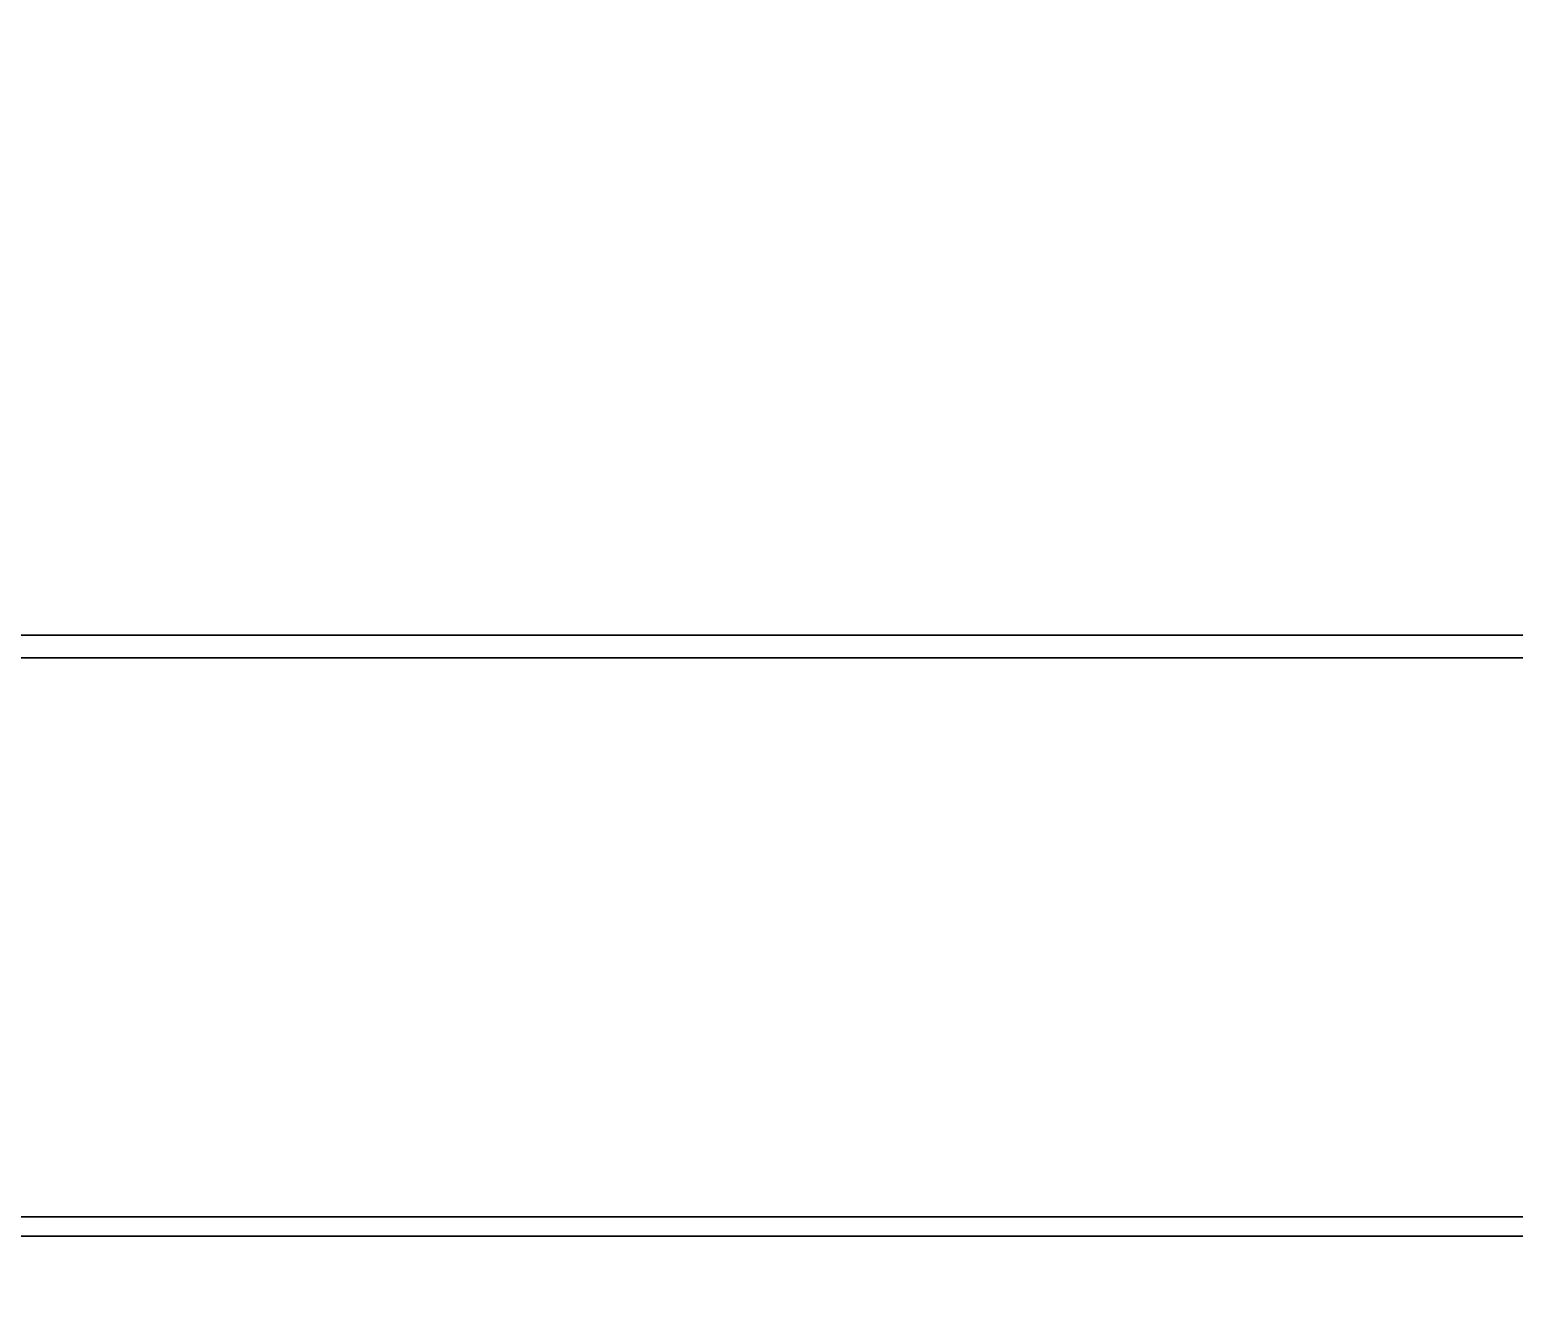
# Model space of a CAD drawing. Header units: inches. Extents: x -38100 to 38100, y 0 to 31750.
# Drawn here: x -35546.94 to -35544.416, y 2.143 to 4.287 of the extents above; entities that cross this region are included whole.
import ezdxf

# ---------------------------------------------------------------- set-up
doc = ezdxf.new("R2010")
doc.units = ezdxf.units.IN
doc.header["$LTSCALE"] = 65.185185
doc.header["$MEASUREMENT"] = 0
for name, color, linetype in [('1', 7, 'CONTINUOUS'), ('13', 7, 'CONTINUOUS'), ('36', 7, 'CONTINUOUS'), ('41', 7, 'CONTINUOUS'), ('5', 7, 'CONTINUOUS'), ('9', 7, 'CONTINUOUS')]:
    doc.layers.add(name, color=color, linetype=linetype)

msp = doc.modelspace()

# ---------------------------------------------------------------- linework, layer by layer
at = {"layer": '1', "color": 7, "linetype": 'CONTINUOUS', "true_color": 0xa89b88}
for points in [[(-35547.281, 3175, 33348.5669), (-35542.0556, 3175, 33370.0406), (-35547.281, 0, 33348.5669), (-35547.281, 3175, 33348.5669)], [(-35547.281, 0, 33348.5669), (-35542.0556, 3175, 33370.0406), (-35542.0556, 0, 33370.0406), (-35547.281, 0, 33348.5669)], [(-35542.0556, 3175, 32669.9594), (-35547.281, 3175, 32691.4331), (-35542.0556, 0, 32669.9594), (-35542.0556, 3175, 32669.9594)], [(-35542.0556, 0, 32669.9594), (-35547.281, 3175, 32691.4331), (-35547.281, 0, 32691.4331), (-35542.0556, 0, 32669.9594)]]:
    msp.add_3dface(points, dxfattribs=at)
at = {"layer": '13', "color": 7, "linetype": 'CONTINUOUS', "true_color": 0xa89b88}
for points in [[(-35542.057, 0, 10510.0406), (-35547.2823, 0, 10488.5669), (-35542.057, 3175, 10510.0406), (-35542.057, 0, 10510.0406)], [(-35542.057, 3175, 10510.0406), (-35547.2823, 0, 10488.5669), (-35547.2823, 3175, 10488.5669), (-35542.057, 3175, 10510.0406)], [(-35547.2823, 0, 9831.4331), (-35542.057, 0, 9809.9594), (-35547.2823, 3175, 9831.4331), (-35547.2823, 0, 9831.4331)], [(-35547.2823, 3175, 9831.4331), (-35542.057, 0, 9809.9594), (-35542.057, 3175, 9809.9594), (-35547.2823, 3175, 9831.4331)]]:
    msp.add_3dface(points, dxfattribs=at)
at = {"layer": '36', "color": 7, "linetype": 'CONTINUOUS', "true_color": 0xa89b88}
for points in [[(-38100, 6350, -45720), (38100, 6350, -45720), (-38100, 0, -45720), (-38100, 6350, -45720)], [(38100, 6350, -45720), (38100, 0, -45720), (-38100, 0, -45720), (38100, 6350, -45720)]]:
    msp.add_3dface(points, dxfattribs=at)
at = {"layer": '41', "color": 7, "linetype": 'CONTINUOUS', "true_color": 0xa89b88}
for points in [[(38100, 3.2186, 39572.1528), (38100, 4.3807, 39605.8305), (-38100, 3.2186, 39572.1528), (38100, 3.2186, 39572.1528)], [(-38100, 3.2186, 39572.1528), (38100, 4.3807, 39605.8305), (-38100, 4.3807, 39605.8305), (-38100, 3.2186, 39572.1528)], [(38100, 2.2352, 39538.4694), (38100, 3.2186, 39572.1528), (-38100, 2.2352, 39538.4694), (38100, 2.2352, 39538.4694)], [(-38100, 2.2352, 39538.4694), (38100, 3.2186, 39572.1528), (-38100, 3.2186, 39572.1528), (-38100, 2.2352, 39538.4694)], [(38100, 1.4306, 39504.7812), (38100, 2.2352, 39538.4694), (-38100, 1.4306, 39504.7812), (38100, 1.4306, 39504.7812)], [(-38100, 1.4306, 39504.7812), (38100, 2.2352, 39538.4694), (-38100, 2.2352, 39538.4694), (-38100, 1.4306, 39504.7812)]]:
    msp.add_3dface(points, dxfattribs=at)
at = {"layer": '5', "color": 7, "linetype": 'CONTINUOUS', "true_color": 0xa89b88}
for points in [[(-35542.0581, 3175, -39466.0406), (-35547.2835, 3175, -39444.5669), (-35542.0581, 0, -39466.0406), (-35542.0581, 3175, -39466.0406)], [(-35542.0581, 0, -39466.0406), (-35547.2835, 3175, -39444.5669), (-35547.2835, 0, -39444.5669), (-35542.0581, 0, -39466.0406)], [(-35547.2835, 3175, -38787.4331), (-35542.0581, 3175, -38765.9594), (-35547.2835, 0, -38787.4331), (-35547.2835, 3175, -38787.4331)], [(-35547.2835, 0, -38787.4331), (-35542.0581, 3175, -38765.9594), (-35542.0581, 0, -38765.9594), (-35547.2835, 0, -38787.4331)]]:
    msp.add_3dface(points, dxfattribs=at)
at = {"layer": '9', "color": 7, "linetype": 'CONTINUOUS', "true_color": 0xa89b88}
for points in [[(-35542.0575, 0, -14127.9594), (-35547.2829, 0, -14149.4331), (-35542.0575, 3175, -14127.9594), (-35542.0575, 0, -14127.9594)], [(-35542.0575, 3175, -14127.9594), (-35547.2829, 0, -14149.4331), (-35547.2829, 3175, -14149.4331), (-35542.0575, 3175, -14127.9594)], [(-35547.2829, 0, -14806.5669), (-35542.0575, 0, -14828.0406), (-35547.2829, 3175, -14806.5669), (-35547.2829, 0, -14806.5669)], [(-35547.2829, 3175, -14806.5669), (-35542.0575, 0, -14828.0406), (-35542.0575, 3175, -14828.0406), (-35547.2829, 3175, -14806.5669)]]:
    msp.add_3dface(points, dxfattribs=at)

doc.saveas('drawing.dxf')
